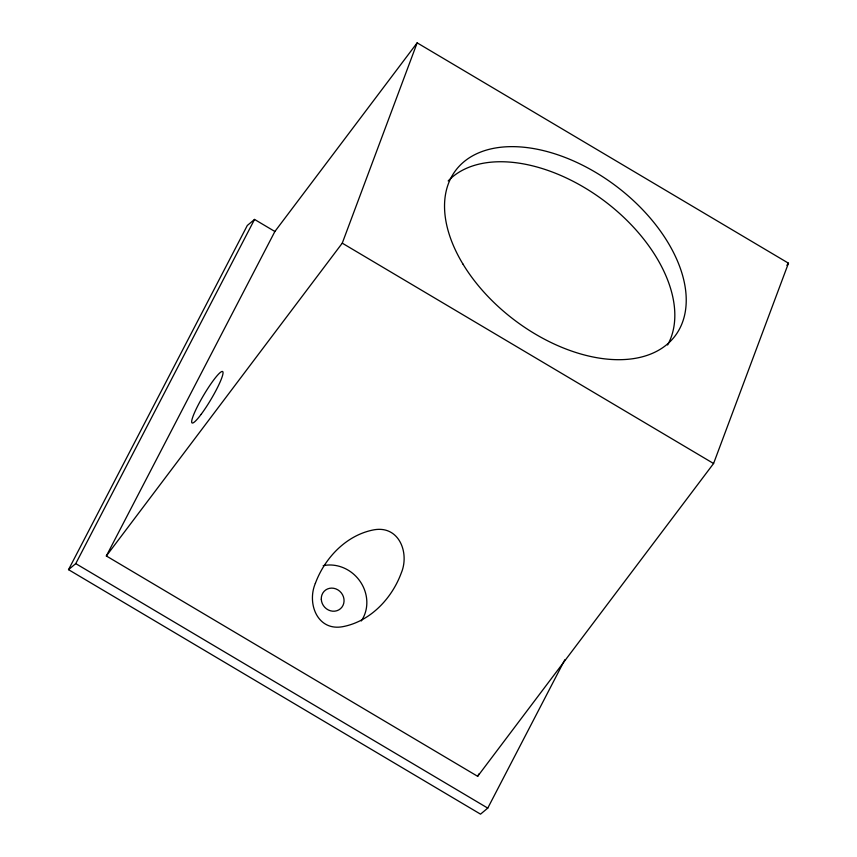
<?xml version="1.0" encoding="UTF-8"?>
<svg xmlns="http://www.w3.org/2000/svg" width="857" height="857" viewBox="0 0 857 857"><rect width="100%" height="100%" fill="white"/><g stroke="black" fill="none" stroke-linecap="round" stroke-linejoin="round"><path stroke-width="1.29" d="M106.343 555.968L342.264 243.163L417.155 42.85L788.472 263.195L713.581 463.508L477.66 776.313L106.343 555.968L274.883 231.497L417.155 42.85M564.827 659.751L487.762 808.108L480.531 814.15L68.528 569.659L247.309 225.466L254.54 219.424L274.883 231.497M68.528 569.659L75.759 563.617L254.54 219.424M477.66 776.313L478.892 773.946M786.865 265.327L788.472 263.195M342.264 243.163L713.581 463.508M75.759 563.617L487.762 808.108M448.179 180.934A137.42 84.082 37 0 1 603.853 200.57A137.42 84.082 37 0 1 667.614 344.985M323.185 565.663A35.844 32.941 50.1 0 1 360.144 581.432A35.844 32.941 50.1 0 1 361.279 620.982M315.344 583.392C306.87 603.264 317.176 631.052 342.339 626.756C369.988 621.7 391.713 598.829 401.215 573.14C409.689 553.268 399.383 525.48 374.22 529.776C346.571 534.832 324.846 557.703 315.344 583.392M462.93 264.042A137.42 84.082 37 0 0 672.081 339.543A137.42 84.082 37 0 0 561.099 155.953A137.42 84.082 37 0 0 462.93 264.042M321.289 599.225A11.944 10.98 50.1 0 0 338.804 609.895A11.944 10.98 50.1 0 0 337.915 589.884A11.944 10.98 50.1 0 0 321.289 599.225M201.095 414.392A29.877 4.221 -59.3 0 0 222.938 371.981A29.877 4.221 -59.3 0 0 198.053 405.286A29.877 4.221 -59.3 0 0 201.095 414.392"/></g></svg>
